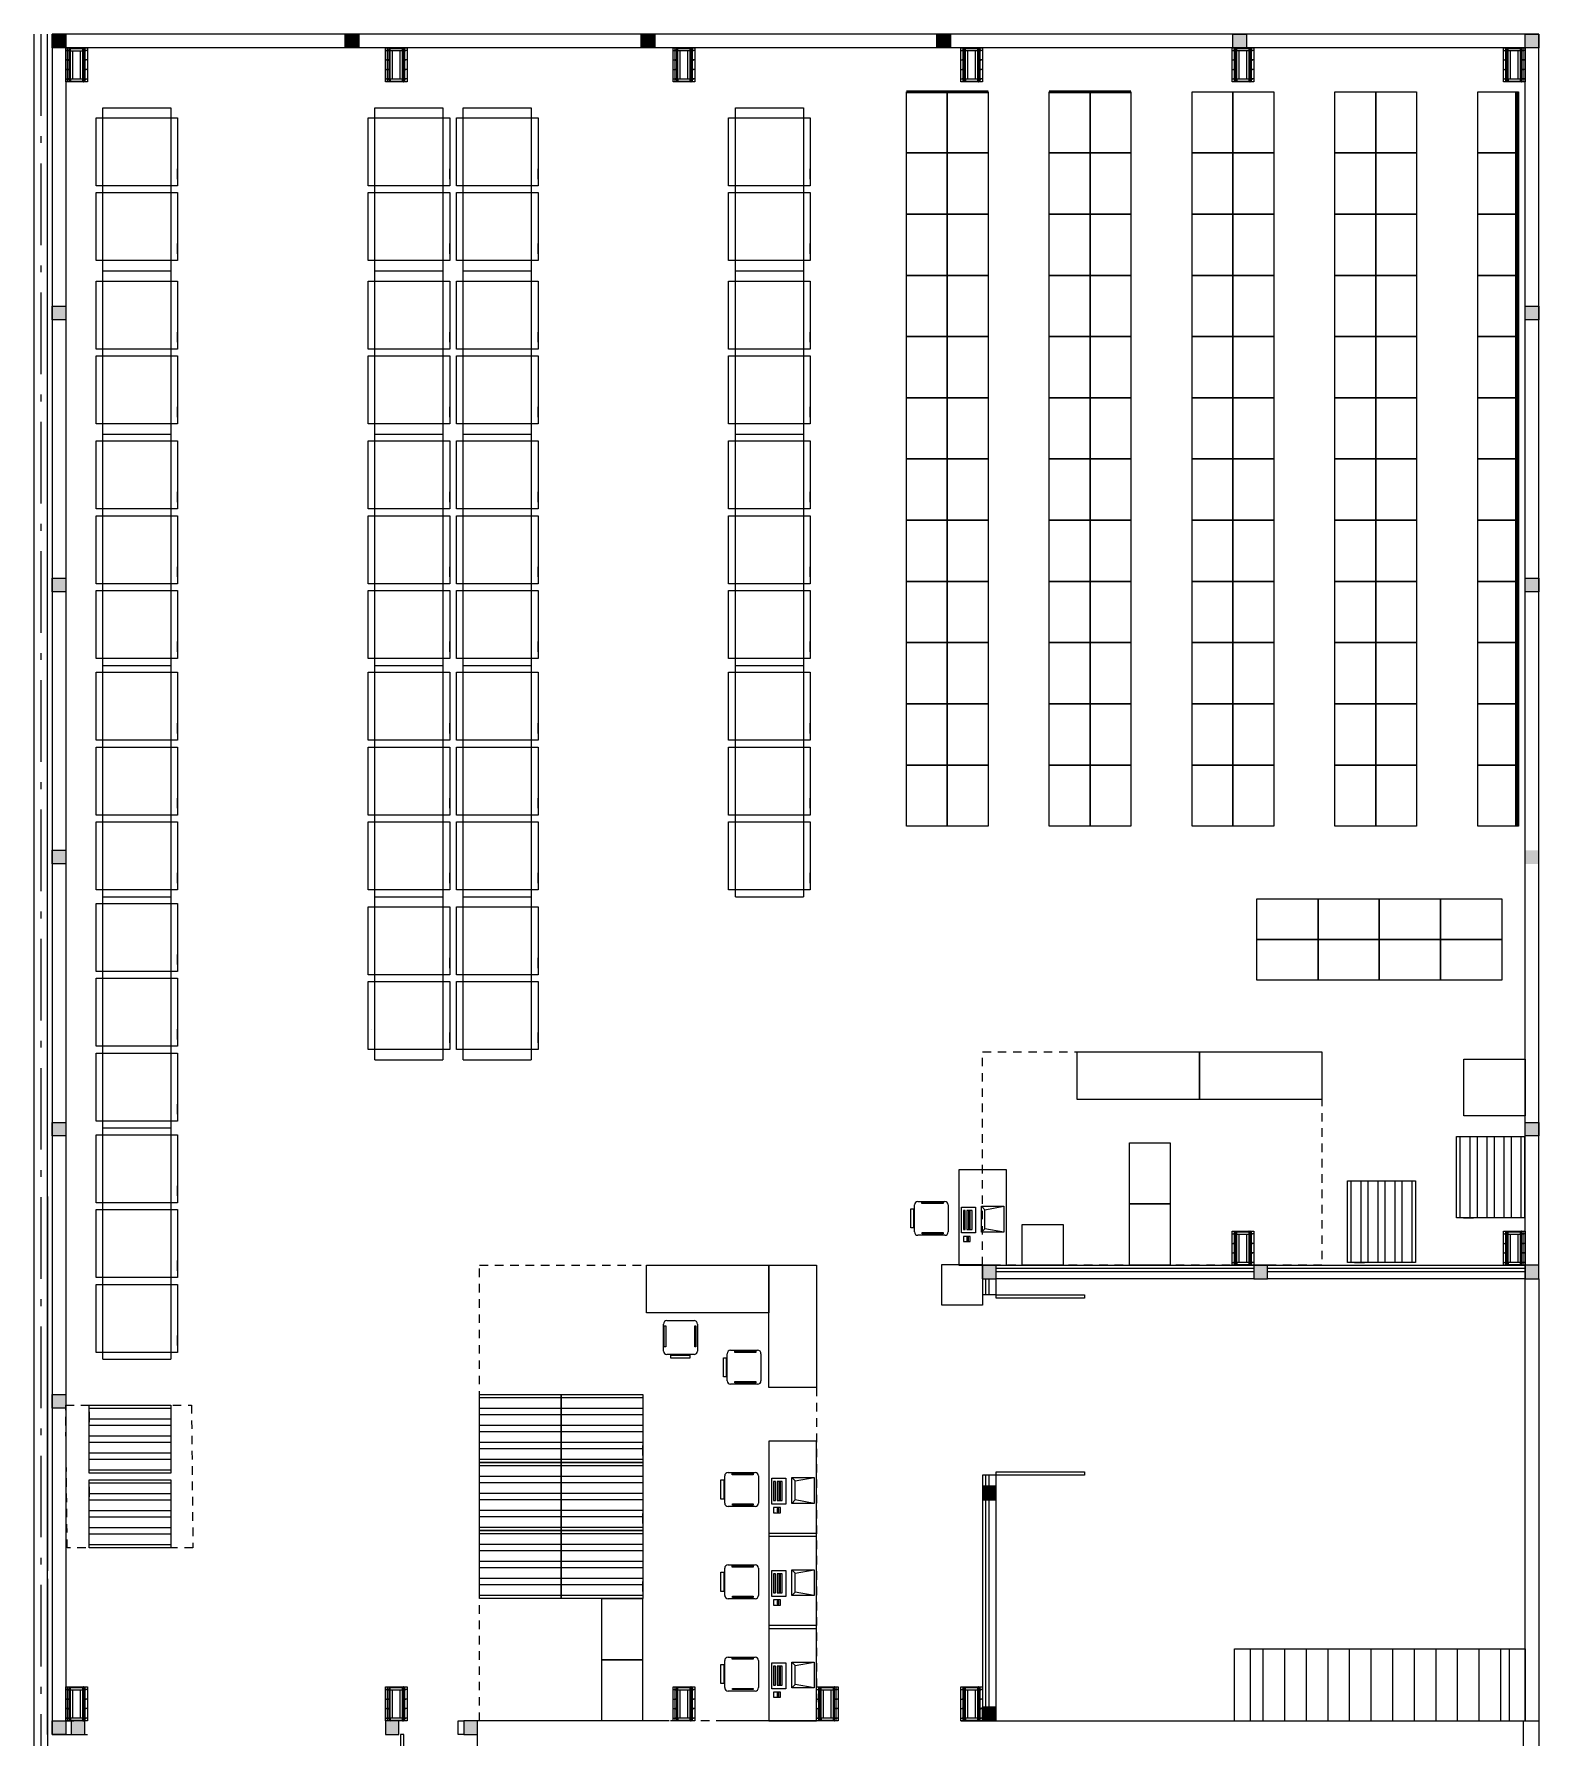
# Model space of a CAD drawing. Header units: millimetres. Extents: x 87.1 to 109.5, y 55.5 to 110.4.
# Drawn here: x 87.36 to 109.48, y 85.3 to 110.35 of the extents above; entities that cross this region are included whole.
import ezdxf

# ---------------------------------------------------------------- set-up
doc = ezdxf.new("R2010")
doc.units = ezdxf.units.MM
for name, pattern in [('ACAD_ISO10W100', [18, 12, -3, 0, -3]), ('CONTINUA', [0]), ('HIDDEN2', [0.1875, 0.125, -0.0625])]:
    doc.linetypes.add(name, pattern=pattern)
for name, color, linetype in [('Carpinteria', 1, 'Continuous'), ('EJE MEDIANEROS', 6, 'ACAD_ISO10W100'), ('Estanterias', 170, 'Continuous'), ('Hormigon', 94, 'Continuous'), ('MUEBLES', 252, 'CONTINUA'), ('PLANTA', 7, 'Continuous')]:
    doc.layers.add(name, color=color, linetype=linetype)

# ---------------------------------------------------------------- blocks, each defined once
blk = doc.blocks.new('VIGA')
at = {"lineweight": 5}
h = blk.add_hatch(dxfattribs=at)
h.set_pattern_fill('JIS_WOOD', color=8, scale=0.005, style=0)
h.paths.add_polyline_path([(152.083, 227.1, -0.414214), (152.078, 227.095), (152.078, 227.159), (152.141, 227.159, -0.414214), (152.136, 227.154), (152.088, 227.154, 0.414214), (152.083, 227.149)])
h = blk.add_hatch(dxfattribs=at)
h.set_pattern_fill('JIS_WOOD', color=8, scale=0.005, style=0)
h.set_pattern_definition([(135, (304.355656, 0), (0.002499999996, 0.002499999996), [])])
h.paths.add_polyline_path([(152.273, 227.1, 0.414214), (152.278, 227.095), (152.278, 227.159), (152.214, 227.159, 0.414214), (152.219, 227.154), (152.268, 227.154, -0.414214), (152.273, 227.149)])
h = blk.add_hatch(dxfattribs=at)
h.set_pattern_fill('JIS_WOOD', color=8, scale=0.005, style=0)
h.set_pattern_definition([(315, (0, 453.8170544), (-0.002499999996, -0.002499999996), [])])
h.paths.add_polyline_path([(152.083, 226.718, 0.414214), (152.078, 226.723), (152.078, 226.659), (152.141, 226.659, 0.414214), (152.136, 226.664), (152.088, 226.664, -0.414214), (152.083, 226.669)])
h = blk.add_hatch(dxfattribs=at)
h.set_pattern_fill('JIS_WOOD', color=8, scale=0.005, style=0)
h.set_pattern_definition([(225, (304.355656, 453.8170544), (0.002499999996, -0.002499999996), [])])
h.paths.add_polyline_path([(152.273, 226.718, -0.414214), (152.278, 226.723), (152.278, 226.659), (152.214, 226.659, -0.414214), (152.219, 226.664), (152.268, 226.664, 0.414214), (152.273, 226.669)])
blk = doc.blocks.new('A$C32ED78C8')
at = {"layer": 'PLANTA', "color": 7, "lineweight": 9}
for p, q in [((0.0105, 0.46), (0.0555, 0.46)), ((0.0105, 0.32), (0.0555, 0.32)), ((0.046879, 0.46), (0.019121, 0.46)), ((0.046879, 0.32), (0.019121, 0.32)), ((0.033, 0), (0.033, 0.5)), ((0.033, 0.4375), (0.033, 0.4825)), ((0.033, 0.2975), (0.033, 0.3425)), ((0.054, 0.5), (0.06, 0.5)), ((0.054, 0), (0.054, 0.5)), ((0.06, 0.5), (0.26, 0.5)), ((0.06, 0), (0.06, 0.5)), ((0.06, 0.5), (0.06, 0)), ((0.065, 0.01), (0.065, 0.49)), ((0.07, 0.49), (0.065, 0.49)), ((0.07, 0.495), (0.25, 0.495)), ((0.07, 0.47), (0.07, 0.495)), ((0.07, 0.495), (0.25, 0.495)), ((0.07, 0.01), (0.07, 0.49)), ((0.07, 0.49), (0.25, 0.49)), ((0.07, 0.457), (0.25, 0.457)), ((0.103, 0.043), (0.103, 0.457)), ((0.217, 0.043), (0.217, 0.457)), ((0.25, 0.47), (0.25, 0.495)), ((0.25, 0.49), (0.255, 0.49)), ((0.25, 0.01), (0.25, 0.49)), ((0.255, 0.01), (0.255, 0.49)), ((0.26, 0.5), (0.26, 0)), ((0.266, 0.5), (0.26, 0.5)), ((0.26, 0.5), (0.26, 0)), ((0.266, 0.5), (0.26, 0.5)), ((0.26, 0.5), (0.26, 0)), ((0.3095, 0.46), (0.2645, 0.46)), ((0.3095, 0.32), (0.2645, 0.32)), ((0.266, 0), (0.266, 0.5)), ((0.266, 0), (0.266, 0.5)), ((0.273121, 0.46), (0.300879, 0.46)), ((0.273121, 0.32), (0.300879, 0.32)), ((0.287, 0), (0.287, 0.5)), ((0.287, 0.4375), (0.287, 0.4825)), ((0.287, 0.2975), (0.287, 0.3425)), ((0.0105, 0.18), (0.0555, 0.18)), ((0.0105, 0.04), (0.0555, 0.04)), ((0.046879, 0.18), (0.019121, 0.18)), ((0.046879, 0.04), (0.019121, 0.04)), ((0.033, 0.1575), (0.033, 0.2025)), ((0.033, 0.0175), (0.033, 0.0625)), ((0.06, 0), (0.054, 0)), ((0.26, 0), (0.06, 0)), ((0.065, 0.01), (0.07, 0.01)), ((0.07, 0.043), (0.25, 0.043)), ((0.07, 0.043), (0.07, 0.005)), ((0.07, 0.01), (0.25, 0.01)), ((0.07, 0.005), (0.25, 0.005)), ((0.25, 0.043), (0.25, 0.005)), ((0.255, 0.01), (0.25, 0.01)), ((0.26, 0), (0.266, 0)), ((0.26, 0), (0.266, 0)), ((0.3095, 0.18), (0.2645, 0.18)), ((0.3095, 0.04), (0.2645, 0.04)), ((0.273121, 0.18), (0.300879, 0.18)), ((0.273121, 0.04), (0.300879, 0.04)), ((0.287, 0.1575), (0.287, 0.2025)), ((0.287, 0.0175), (0.287, 0.0625))]:
    blk.add_line(p, q, dxfattribs=at)
blk.add_lwpolyline([(0, 0.5), (0.32, 0.5), (0.32, 0), (0, 0)], close=True, dxfattribs=at)
for centre in [(0.033, 0.46), (0.033, 0.32), (0.287, 0.46), (0.287, 0.32), (0.033, 0.18), (0.033, 0.04), (0.287, 0.18), (0.287, 0.04)]:
    blk.add_circle(centre, 0.009, dxfattribs=at)
blk.add_blockref('VIGA', (-152.017828, -226.658527), dxfattribs=at)
blk = doc.blocks.new('A$C0B4364DB')
at = {"layer": 'PLANTA', "color": 7, "lineweight": 9}
for p, q in [((0.0105, 0.46), (0.0555, 0.46)), ((0.0105, 0.32), (0.0555, 0.32)), ((0.046879, 0.46), (0.019121, 0.46)), ((0.046879, 0.32), (0.019121, 0.32)), ((0.033, 0), (0.033, 0.5)), ((0.033, 0.4375), (0.033, 0.4825)), ((0.033, 0.2975), (0.033, 0.3425)), ((0.054, 0.5), (0.06, 0.5)), ((0.054, 0), (0.054, 0.5)), ((0.06, 0.5), (0.26, 0.5)), ((0.06, 0), (0.06, 0.5)), ((0.06, 0.5), (0.06, 0)), ((0.065, 0.01), (0.065, 0.49)), ((0.07, 0.49), (0.065, 0.49)), ((0.07, 0.495), (0.25, 0.495)), ((0.07, 0.47), (0.07, 0.495)), ((0.07, 0.495), (0.25, 0.495)), ((0.07, 0.01), (0.07, 0.49)), ((0.07, 0.49), (0.25, 0.49)), ((0.07, 0.457), (0.25, 0.457)), ((0.103, 0.043), (0.103, 0.457)), ((0.217, 0.043), (0.217, 0.457)), ((0.25, 0.47), (0.25, 0.495)), ((0.25, 0.49), (0.255, 0.49)), ((0.25, 0.01), (0.25, 0.49)), ((0.255, 0.01), (0.255, 0.49)), ((0.26, 0.5), (0.26, 0)), ((0.266, 0.5), (0.26, 0.5)), ((0.26, 0.5), (0.26, 0)), ((0.266, 0.5), (0.26, 0.5)), ((0.26, 0.5), (0.26, 0)), ((0.3095, 0.46), (0.2645, 0.46)), ((0.3095, 0.32), (0.2645, 0.32)), ((0.266, 0), (0.266, 0.5)), ((0.266, 0), (0.266, 0.5)), ((0.273121, 0.46), (0.300879, 0.46)), ((0.273121, 0.32), (0.300879, 0.32)), ((0.287, 0), (0.287, 0.5)), ((0.287, 0.4375), (0.287, 0.4825)), ((0.287, 0.2975), (0.287, 0.3425)), ((0.0105, 0.18), (0.0555, 0.18)), ((0.0105, 0.04), (0.0555, 0.04)), ((0.046879, 0.18), (0.019121, 0.18)), ((0.046879, 0.04), (0.019121, 0.04)), ((0.033, 0.1575), (0.033, 0.2025)), ((0.033, 0.0175), (0.033, 0.0625)), ((0.06, 0), (0.054, 0)), ((0.26, 0), (0.06, 0)), ((0.065, 0.01), (0.07, 0.01)), ((0.07, 0.043), (0.25, 0.043)), ((0.07, 0.043), (0.07, 0.005)), ((0.07, 0.01), (0.25, 0.01)), ((0.07, 0.005), (0.25, 0.005)), ((0.25, 0.043), (0.25, 0.005)), ((0.255, 0.01), (0.25, 0.01)), ((0.26, 0), (0.266, 0)), ((0.26, 0), (0.266, 0)), ((0.3095, 0.18), (0.2645, 0.18)), ((0.3095, 0.04), (0.2645, 0.04)), ((0.273121, 0.18), (0.300879, 0.18)), ((0.273121, 0.04), (0.300879, 0.04)), ((0.287, 0.1575), (0.287, 0.2025)), ((0.287, 0.0175), (0.287, 0.0625))]:
    blk.add_line(p, q, dxfattribs=at)
blk.add_lwpolyline([(0, 0.5), (0.32, 0.5), (0.32, 0), (0, 0)], close=True, dxfattribs=at)
for centre in [(0.033, 0.46), (0.033, 0.32), (0.287, 0.46), (0.287, 0.32), (0.033, 0.18), (0.033, 0.04), (0.287, 0.18), (0.287, 0.04)]:
    blk.add_circle(centre, 0.009, dxfattribs=at)
blk.add_blockref('VIGA', (-152.017828, -226.658527), dxfattribs=at)
blk = doc.blocks.new('A$C6BA06BDB')
at = {"layer": 'PLANTA', "color": 7, "lineweight": 9}
for p, q in [((0.0105, 0.46), (0.0555, 0.46)), ((0.0105, 0.32), (0.0555, 0.32)), ((0.046879, 0.46), (0.019121, 0.46)), ((0.046879, 0.32), (0.019121, 0.32)), ((0.033, 0), (0.033, 0.5)), ((0.033, 0.4375), (0.033, 0.4825)), ((0.033, 0.2975), (0.033, 0.3425)), ((0.054, 0.5), (0.06, 0.5)), ((0.054, 0), (0.054, 0.5)), ((0.06, 0.5), (0.26, 0.5)), ((0.06, 0), (0.06, 0.5)), ((0.06, 0.5), (0.06, 0)), ((0.065, 0.01), (0.065, 0.49)), ((0.07, 0.49), (0.065, 0.49)), ((0.07, 0.495), (0.25, 0.495)), ((0.07, 0.47), (0.07, 0.495)), ((0.07, 0.495), (0.25, 0.495)), ((0.07, 0.01), (0.07, 0.49)), ((0.07, 0.49), (0.25, 0.49)), ((0.07, 0.457), (0.25, 0.457)), ((0.103, 0.043), (0.103, 0.457)), ((0.217, 0.043), (0.217, 0.457)), ((0.25, 0.47), (0.25, 0.495)), ((0.25, 0.49), (0.255, 0.49)), ((0.25, 0.01), (0.25, 0.49)), ((0.255, 0.01), (0.255, 0.49)), ((0.26, 0.5), (0.26, 0)), ((0.266, 0.5), (0.26, 0.5)), ((0.26, 0.5), (0.26, 0)), ((0.266, 0.5), (0.26, 0.5)), ((0.26, 0.5), (0.26, 0)), ((0.3095, 0.46), (0.2645, 0.46)), ((0.3095, 0.32), (0.2645, 0.32)), ((0.266, 0), (0.266, 0.5)), ((0.266, 0), (0.266, 0.5)), ((0.273121, 0.46), (0.300879, 0.46)), ((0.273121, 0.32), (0.300879, 0.32)), ((0.287, 0), (0.287, 0.5)), ((0.287, 0.4375), (0.287, 0.4825)), ((0.287, 0.2975), (0.287, 0.3425)), ((0.0105, 0.18), (0.0555, 0.18)), ((0.0105, 0.04), (0.0555, 0.04)), ((0.046879, 0.18), (0.019121, 0.18)), ((0.046879, 0.04), (0.019121, 0.04)), ((0.033, 0.1575), (0.033, 0.2025)), ((0.033, 0.0175), (0.033, 0.0625)), ((0.065, 0.01), (0.07, 0.01)), ((0.07, 0.043), (0.25, 0.043)), ((0.07, 0.043), (0.07, 0.005)), ((0.07, 0.01), (0.25, 0.01)), ((0.07, 0.005), (0.25, 0.005)), ((0.25, 0.043), (0.25, 0.005)), ((0.255, 0.01), (0.25, 0.01)), ((0.3095, 0.18), (0.2645, 0.18)), ((0.3095, 0.04), (0.2645, 0.04)), ((0.273121, 0.18), (0.300879, 0.18)), ((0.273121, 0.04), (0.300879, 0.04)), ((0.287, 0.1575), (0.287, 0.2025)), ((0.287, 0.0175), (0.287, 0.0625))]:
    blk.add_line(p, q, dxfattribs=at)
at = {"layer": 'PLANTA', "color": 7}
for p, q in [((0.06, 0), (0.054, 0)), ((0.26, 0), (0.06, 0)), ((0.26, 0), (0.266, 0)), ((0.26, 0), (0.266, 0))]:
    blk.add_line(p, q, dxfattribs=at)
at = {"layer": 'PLANTA', "color": 7, "lineweight": 9}
blk.add_lwpolyline([(0, 0.5), (0.32, 0.5), (0.32, 0), (0, 0)], close=True, dxfattribs=at)
for centre in [(0.033, 0.46), (0.033, 0.32), (0.287, 0.46), (0.287, 0.32), (0.033, 0.18), (0.033, 0.04), (0.287, 0.18), (0.287, 0.04)]:
    blk.add_circle(centre, 0.009, dxfattribs=at)
blk.add_blockref('VIGA', (-152.017828, -226.658527), dxfattribs=at)
blk = doc.blocks.new('A$C1A5E3EEB')
at = {"layer": 'PLANTA', "color": 7, "lineweight": 9}
for p, q in [((0.0105, 0.46), (0.0555, 0.46)), ((0.0105, 0.32), (0.0555, 0.32)), ((0.046879, 0.46), (0.019121, 0.46)), ((0.046879, 0.32), (0.019121, 0.32)), ((0.033, 0), (0.033, 0.5)), ((0.033, 0.4375), (0.033, 0.4825)), ((0.033, 0.2975), (0.033, 0.3425)), ((0.054, 0.5), (0.06, 0.5)), ((0.054, 0), (0.054, 0.5)), ((0.06, 0.5), (0.26, 0.5)), ((0.06, 0), (0.06, 0.5)), ((0.06, 0.5), (0.06, 0)), ((0.065, 0.01), (0.065, 0.49)), ((0.07, 0.49), (0.065, 0.49)), ((0.07, 0.495), (0.25, 0.495)), ((0.07, 0.47), (0.07, 0.495)), ((0.07, 0.495), (0.25, 0.495)), ((0.07, 0.01), (0.07, 0.49)), ((0.07, 0.49), (0.25, 0.49)), ((0.07, 0.457), (0.25, 0.457)), ((0.103, 0.043), (0.103, 0.457)), ((0.217, 0.043), (0.217, 0.457)), ((0.25, 0.47), (0.25, 0.495)), ((0.25, 0.49), (0.255, 0.49)), ((0.25, 0.01), (0.25, 0.49)), ((0.255, 0.01), (0.255, 0.49)), ((0.26, 0.5), (0.26, 0)), ((0.266, 0.5), (0.26, 0.5)), ((0.26, 0.5), (0.26, 0)), ((0.266, 0.5), (0.26, 0.5)), ((0.26, 0.5), (0.26, 0)), ((0.3095, 0.46), (0.2645, 0.46)), ((0.3095, 0.32), (0.2645, 0.32)), ((0.266, 0), (0.266, 0.5)), ((0.266, 0), (0.266, 0.5)), ((0.273121, 0.46), (0.300879, 0.46)), ((0.273121, 0.32), (0.300879, 0.32)), ((0.287, 0), (0.287, 0.5)), ((0.287, 0.4375), (0.287, 0.4825)), ((0.287, 0.2975), (0.287, 0.3425)), ((0.0105, 0.18), (0.0555, 0.18)), ((0.0105, 0.04), (0.0555, 0.04)), ((0.046879, 0.18), (0.019121, 0.18)), ((0.046879, 0.04), (0.019121, 0.04)), ((0.033, 0.1575), (0.033, 0.2025)), ((0.033, 0.0175), (0.033, 0.0625)), ((0.06, 0), (0.054, 0)), ((0.26, 0), (0.06, 0)), ((0.065, 0.01), (0.07, 0.01)), ((0.07, 0.043), (0.25, 0.043)), ((0.07, 0.043), (0.07, 0.005)), ((0.07, 0.01), (0.25, 0.01)), ((0.07, 0.005), (0.25, 0.005)), ((0.25, 0.043), (0.25, 0.005)), ((0.255, 0.01), (0.25, 0.01)), ((0.26, 0), (0.266, 0)), ((0.26, 0), (0.266, 0)), ((0.3095, 0.18), (0.2645, 0.18)), ((0.3095, 0.04), (0.2645, 0.04)), ((0.273121, 0.18), (0.300879, 0.18)), ((0.273121, 0.04), (0.300879, 0.04)), ((0.287, 0.1575), (0.287, 0.2025)), ((0.287, 0.0175), (0.287, 0.0625))]:
    blk.add_line(p, q, dxfattribs=at)
blk.add_lwpolyline([(0, 0.5), (0.32, 0.5), (0.32, 0), (0, 0)], close=True, dxfattribs=at)
for centre in [(0.033, 0.46), (0.033, 0.32), (0.287, 0.46), (0.287, 0.32), (0.033, 0.18), (0.033, 0.04), (0.287, 0.18), (0.287, 0.04)]:
    blk.add_circle(centre, 0.009, dxfattribs=at)
blk.add_blockref('VIGA', (-152.017828, -226.658527), dxfattribs=at)
blk = doc.blocks.new('*U24')
at = {"layer": 'PLANTA', "color": 7}
for p, q in [((0.0105, 0.46), (0.0555, 0.46)), ((0.0105, 0.32), (0.0555, 0.32)), ((0.046879, 0.46), (0.019121, 0.46)), ((0.046879, 0.32), (0.019121, 0.32)), ((0.033, 0), (0.033, 0.5)), ((0.033, 0.4375), (0.033, 0.4825)), ((0.033, 0.2975), (0.033, 0.3425)), ((0.054, 0.5), (0.06, 0.5)), ((0.054, 0), (0.054, 0.5)), ((0.06, 0.5), (0.26, 0.5)), ((0.06, 0), (0.06, 0.5)), ((0.06, 0.5), (0.06, 0)), ((0.26, 0.5), (0.26, 0)), ((0.266, 0.5), (0.26, 0.5)), ((0.26, 0.5), (0.26, 0)), ((0.266, 0.5), (0.26, 0.5)), ((0.26, 0.5), (0.26, 0)), ((0.3095, 0.46), (0.2645, 0.46)), ((0.3095, 0.32), (0.2645, 0.32)), ((0.266, 0), (0.266, 0.5)), ((0.266, 0), (0.266, 0.5)), ((0.273121, 0.46), (0.300879, 0.46)), ((0.273121, 0.32), (0.300879, 0.32)), ((0.287, 0), (0.287, 0.5)), ((0.287, 0.4375), (0.287, 0.4825)), ((0.287, 0.2975), (0.287, 0.3425)), ((0.0105, 0.18), (0.0555, 0.18)), ((0.0105, 0.04), (0.0555, 0.04)), ((0.046879, 0.18), (0.019121, 0.18)), ((0.046879, 0.04), (0.019121, 0.04)), ((0.033, 0.1575), (0.033, 0.2025)), ((0.033, 0.0175), (0.033, 0.0625)), ((0.06, 0), (0.054, 0)), ((0.26, 0), (0.06, 0)), ((0.26, 0), (0.266, 0)), ((0.26, 0), (0.266, 0)), ((0.3095, 0.18), (0.2645, 0.18)), ((0.3095, 0.04), (0.2645, 0.04)), ((0.273121, 0.18), (0.300879, 0.18)), ((0.273121, 0.04), (0.300879, 0.04)), ((0.287, 0.1575), (0.287, 0.2025)), ((0.287, 0.0175), (0.287, 0.0625))]:
    blk.add_line(p, q, dxfattribs=at)
at = {"layer": 'PLANTA', "color": 7, "lineweight": 15}
for p, q in [((0.065, 0.01), (0.065, 0.49)), ((0.07, 0.49), (0.065, 0.49)), ((0.07, 0.495), (0.25, 0.495)), ((0.07, 0.47), (0.07, 0.495)), ((0.07, 0.495), (0.25, 0.495)), ((0.07, 0.01), (0.07, 0.49)), ((0.07, 0.49), (0.25, 0.49)), ((0.07, 0.457), (0.25, 0.457)), ((0.103, 0.043), (0.103, 0.457)), ((0.217, 0.043), (0.217, 0.457)), ((0.25, 0.47), (0.25, 0.495)), ((0.25, 0.49), (0.255, 0.49)), ((0.25, 0.01), (0.25, 0.49)), ((0.255, 0.01), (0.255, 0.49)), ((0.065, 0.01), (0.07, 0.01)), ((0.07, 0.043), (0.25, 0.043)), ((0.07, 0.043), (0.07, 0.005)), ((0.07, 0.01), (0.25, 0.01)), ((0.07, 0.005), (0.25, 0.005)), ((0.25, 0.043), (0.25, 0.005)), ((0.255, 0.01), (0.25, 0.01))]:
    blk.add_line(p, q, dxfattribs=at)
at = {"layer": 'PLANTA', "color": 7}
blk.add_lwpolyline([(0, 0.5), (0.32, 0.5), (0.32, 0), (0, 0)], close=True, dxfattribs=at)
for centre in [(0.033, 0.46), (0.033, 0.32), (0.287, 0.46), (0.287, 0.32), (0.033, 0.18), (0.033, 0.04), (0.287, 0.18), (0.287, 0.04)]:
    blk.add_circle(centre, 0.009, dxfattribs=at)
blk.add_blockref('VIGA', (-152.017828, -226.658527), dxfattribs=at)
blk = doc.blocks.new('A$C5AA56A8C')
for p, q in [((0, 1.2), (1, 1.2)), ((0, 0), (0, 1.2)), ((0.05, 1.2), (0.05, 0)), ((0.2, 0), (0.2, 1.2)), ((0.3, 1.2), (0.3, 0)), ((0.45, 0), (0.45, 1.2)), ((0.55, 1.2), (0.55, 0)), ((0.7, 0), (0.7, 1.2)), ((0.8, 1.2), (0.8, 0)), ((0.95, 0), (0.95, 1.2)), ((1, 1.2), (1, 0)), ((1, 0), (0, 0)), ((0.1, 0), (0.25, 0))]:
    blk.add_line(p, q)
blk = doc.blocks.new('A$C72337FE4')
for p, q in [((0.53477, 1.370186), (0.91577, 1.370186)), ((0.58557, 1.090785), (0.53477, 1.370186)), ((0.53477, 1.039985), (0.53477, 1.370186)), ((0.91577, 1.370186), (0.86497, 1.090785)), ((0.91577, 1.370186), (0.91577, 1.039985)), ((0.53477, 1.039985), (0.58557, 1.090785)), ((0.91577, 1.039985), (0.53477, 1.039985)), ((0.86497, 1.090785), (0.58557, 1.090785)), ((0.86497, 1.090785), (0.91577, 1.039985)), ((0.545277, 0.749245), (0.545277, 0.952445)), ((0.545277, 0.952445), (0.926277, 0.952445)), ((0.596077, 0.901645), (0.596077, 0.825445)), ((0.875477, 0.901645), (0.596077, 0.901645)), ((0.875477, 0.876245), (0.596077, 0.876245)), ((0.596077, 0.850845), (0.875477, 0.850845)), ((0.596077, 0.825445), (0.875477, 0.825445)), ((0.596077, 0.800045), (0.596077, 0.774645)), ((0.875477, 0.800045), (0.596077, 0.800045)), ((0.596077, 0.774645), (0.875477, 0.774645)), ((0.875477, 0.825445), (0.875477, 0.901645)), ((0.875477, 0.774645), (0.875477, 0.800045)), ((0.926277, 0.952445), (0.926277, 0.749245)), ((1.053277, 0.876245), (0.977077, 0.876245)), ((0.977077, 0.876245), (0.977077, 0.774645)), ((0.977077, 0.774645), (1.053277, 0.774645)), ((1.040577, 0.850845), (0.989777, 0.850845)), ((0.989777, 0.850845), (0.989777, 0.825445)), ((0.989777, 0.825445), (1.040577, 0.825445)), ((1.015177, 0.850845), (1.015177, 0.825445)), ((1.040577, 0.825445), (1.040577, 0.850845)), ((1.053277, 0.774645), (1.053277, 0.876245)), ((0.462863, 0.1049), (0.462863, 0.5023)), ((0.512863, 0.5523), (0.911163, 0.5523)), ((0.926277, 0.749245), (0.545277, 0.749245)), ((0.961163, 0.5023), (0.961163, 0.1049)), ((0.911163, 0.0549), (0.512863, 0.0549))]:
    blk.add_line(p, q)
for points in [[(0, 1.406141), (0, 0.706141), (1.4, 0.706141), (1.4, 1.406141)], [(0.494863, 0.1654), (0.473563, 0.1654), (0.473563, 0.4749), (0.494863, 0.4749)], [(0.940463, 0.1681), (0.921763, 0.1681), (0.921763, 0.4749), (0.940463, 0.4749)], [(0.852463, 0), (0.572263, 0), (0.572263, 0.0427), (0.852463, 0.0427)]]:
    blk.add_lwpolyline(points, close=True)
for centre, start, end in [((0.512863, 0.5023), 90, 180), ((0.911163, 0.5023), 0, 90), ((0.512863, 0.1049), 180, 270), ((0.911163, 0.1049), 270, 0)]:
    blk.add_arc(centre, 0.05, start, end)
blk = doc.blocks.new('A$C2D604A41')
at = {"color": 252}
for p, q in [((-1.1, 1.252068), (-1.1, 2.252068)), ((-1.1, 2.252068), (0.1, 2.252068)), ((0.1, 2.252068), (0.1, 1.252068)), ((0.1, 1.352068), (0.1, 1.502068)), ((0.1, 1.252068), (-1.1, 1.252068)), ((-1.1, 0.152068), (-1.1, 1.152068)), ((-1.1, 1.152068), (0.1, 1.152068)), ((0.1, 1.152068), (0.1, 0.152068)), ((0.1, 0.252068), (0.1, 0.402068)), ((0.1, 0.152068), (-1.1, 0.152068))]:
    blk.add_line(p, q, dxfattribs=at)
at = {"layer": 'Estanterias'}
for p, q in [((-1, 0), (-1, 2.4)), ((-1, 2.4), (0, 2.4)), ((0, 2.4), (0, 0)), ((-1, 0), (0, 0))]:
    blk.add_line(p, q, dxfattribs=at)
blk = doc.blocks.new('A$C06FD0996')
at = {"color": 252}
for p, q in [((0, 2.301259), (0, 3.301259)), ((0, 3.301259), (1.2, 3.301259)), ((1.2, 3.301259), (1.2, 2.301259)), ((1.2, 2.401259), (1.2, 2.551259)), ((1.2, 2.301259), (0, 2.301259)), ((0, 1.201259), (0, 2.201259)), ((0, 2.201259), (1.2, 2.201259)), ((1.2, 2.201259), (1.2, 1.201259)), ((1.2, 1.301259), (1.2, 1.451259)), ((1.2, 1.201259), (0, 1.201259)), ((0, 0.101259), (0, 1.101259)), ((0, 1.101259), (1.2, 1.101259)), ((1.2, 1.101259), (1.2, 0.101259)), ((1.2, 0.201259), (1.2, 0.351259)), ((1.2, 0.101259), (0, 0.101259))]:
    blk.add_line(p, q, dxfattribs=at)
at = {"layer": 'Estanterias'}
for p, q in [((0.1, 0), (0.1, 3.4)), ((0.1, 3.4), (1.1, 3.4)), ((1.1, 3.4), (1.1, 0)), ((0.1, 0), (1.1, 0))]:
    blk.add_line(p, q, dxfattribs=at)

msp = doc.modelspace()

# ---------------------------------------------------------------- hatches: boundary and pattern name
at = {"layer": 'Hormigon'}
h = msp.add_hatch(color=256, dxfattribs=at)
h.dxf.hatch_style = 1
h.paths.add_polyline_path([(87.624, 110.353), (87.824, 110.353), (87.824, 110.153), (87.624, 110.153)])
h = msp.add_hatch(color=256, dxfattribs=at)
h.dxf.hatch_style = 1
h.paths.add_polyline_path([(91.934, 110.353), (92.134, 110.353), (92.134, 110.153), (91.934, 110.153)])
h = msp.add_hatch(color=256, dxfattribs=at)
h.dxf.hatch_style = 1
h.paths.add_polyline_path([(96.284, 110.353), (96.484, 110.353), (96.484, 110.153), (96.284, 110.153)])
h = msp.add_hatch(color=256, dxfattribs=at)
h.dxf.hatch_style = 1
h.paths.add_polyline_path([(100.834, 110.354), (100.634, 110.354), (100.634, 110.154), (100.834, 110.154)])
h = msp.add_hatch(color=256, dxfattribs=at)
h.paths.add_polyline_path([(109.484, 106.354), (109.284, 106.354), (109.284, 106.154), (109.484, 106.154)])
h.paths.add_polyline_path([(109.484, 110.354), (109.284, 110.354), (109.284, 110.154), (109.484, 110.154)])
h.paths.add_polyline_path([(105.184, 110.354), (104.984, 110.354), (104.984, 110.154), (105.184, 110.154)])
h = msp.add_hatch(color=256, dxfattribs=at)
h.dxf.hatch_style = 1
h.paths.add_polyline_path([(87.824, 106.354), (87.624, 106.354), (87.624, 106.154), (87.824, 106.154)])
h.paths.add_polyline_path([(87.824, 102.354), (87.624, 102.354), (87.624, 102.154), (87.824, 102.154)])
h = msp.add_hatch(color=256, dxfattribs=at)
h.paths.add_polyline_path([(109.484, 94.354), (109.284, 94.354), (109.284, 94.154), (109.484, 94.154)])
h.paths.add_polyline_path([(109.484, 98.354), (109.284, 98.354), (109.284, 98.154), (109.484, 98.154)])
h.paths.add_polyline_path([(109.484, 102.354), (109.284, 102.354), (109.284, 102.154), (109.484, 102.154)])
h = msp.add_hatch(color=256, dxfattribs=at)
h.dxf.hatch_style = 1
h.paths.add_polyline_path([(87.824, 98.354), (87.624, 98.354), (87.624, 98.154), (87.824, 98.154)])
h.paths.add_polyline_path([(87.824, 94.354), (87.624, 94.354), (87.624, 94.154), (87.824, 94.154)])
h = msp.add_hatch(color=256, dxfattribs=at)
h.paths.add_polyline_path([(101.504, 92.254), (101.304, 92.254), (101.304, 92.054), (101.504, 92.054)])
h.paths.add_polyline_path([(105.494, 92.254), (105.294, 92.254), (105.294, 92.054), (105.494, 92.054)])
h.paths.add_polyline_path([(109.484, 92.254), (109.284, 92.254), (109.284, 92.054), (109.484, 92.054)])
h = msp.add_hatch(color=256, dxfattribs=at)
h.dxf.hatch_style = 1
h.paths.add_polyline_path([(88.104, 85.554), (87.944, 85.554), (87.944, 85.553), (87.904, 85.553), (87.904, 85.354), (88.104, 85.354)])
h.paths.add_polyline_path([(87.824, 85.553), (87.824, 85.553), (87.824, 85.554), (87.624, 85.554), (87.624, 85.386), (87.637, 85.354), (87.824, 85.354)])
h.paths.add_polyline_path([(87.824, 90.354), (87.624, 90.354), (87.624, 90.154), (87.824, 90.154)])
for points in [[(101.504, 89.004), (101.304, 89.004), (101.304, 88.804), (101.504, 88.804)], [(101.504, 85.754), (101.304, 85.754), (101.304, 85.554), (101.504, 85.554)]]:
    msp.add_hatch(color=256, dxfattribs=at).paths.add_polyline_path(points)
h = msp.add_hatch(color=256, dxfattribs=at)
h.dxf.hatch_style = 1
h.paths.add_polyline_path([(93.879, 85.554), (93.679, 85.554), (93.679, 85.354), (93.879, 85.354)])
h.paths.add_polyline_path([(92.724, 85.554), (92.524, 85.554), (92.524, 85.354), (92.724, 85.354)])
at = {"layer": 'MUEBLES'}
h = msp.add_hatch(dxfattribs=at)
h.set_pattern_fill('ANSI31', color=256, scale=0.1, angle=45, style=0)
h.set_pattern_definition([(90, (-488.92838, -157.2463), (-0.3175, 1e-16), [])])
h.paths.add_polyline_path([(105.239, 86.614), (109.054, 86.614), (109.054, 85.554), (105.239, 85.554)])

# ---------------------------------------------------------------- linework, layer by layer
at = {"color": 252, "lineweight": 50}
for p, q in [((100.186, 109.507), (101.386, 109.507)), ((102.286, 109.507), (103.486, 109.507)), ((109.156, 98.707), (109.156, 109.507))]:
    msp.add_line(p, q, dxfattribs=at)
for p, q in [((87.359, 87.728), (87.359, 93.265)), ((87.56, 87.761), (87.56, 93.265)), ((109.484, 92.054), (109.484, 60.474)), ((101.504, 91.818), (101.304, 91.818)), ((87.359, 60.474), (87.359, 87.61)), ((87.56, 60.674), (87.56, 87.643)), ((93.597, 85.354), (93.597, 85.554)), ((93.597, 85.554), (93.679, 85.554)), ((96.699, 85.554), (93.879, 85.554)), ((93.879, 82.164), (93.879, 85.554)), ((99.184, 85.554), (97.499, 85.554)), ((109.259, 78.074), (109.259, 85.554)), ((93.679, 85.354), (93.597, 85.354))]:
    msp.add_line(p, q)
at = {"color": 2, "linetype": 'HIDDEN2'}
for points in [[(106.295, 92.254), (101.304, 92.254), (101.304, 95.391), (106.295, 95.391)], [(98.864, 85.554), (93.91, 85.554), (93.91, 92.254), (98.864, 92.254)], [(87.824, 90.197), (89.673, 90.197), (89.695, 88.097), (87.846, 88.097)]]:
    msp.add_lwpolyline(points, close=True, dxfattribs=at)
for points in [[(101.504, 92.254), (105.294, 92.254)], [(101.304, 92.054), (101.304, 91.818)], [(101.354, 91.818), (101.354, 92.054)], [(101.404, 91.818), (101.404, 92.054)], [(101.504, 91.818), (101.504, 92.054)]]:
    msp.add_lwpolyline(points)
at = {"layer": 'Carpinteria', "color": 252}
msp.add_line((101.504, 89.168), (101.304, 89.168), dxfattribs=at)
for points in [[(105.294, 92.204), (101.504, 92.204)], [(105.494, 92.254), (109.284, 92.254)], [(109.284, 92.204), (105.494, 92.204)], [(105.294, 92.154), (101.504, 92.154)], [(105.294, 92.054), (101.504, 92.054)], [(109.284, 92.154), (105.494, 92.154)], [(109.284, 92.054), (105.494, 92.054)], [(101.304, 89.168), (101.304, 89.004)], [(101.354, 89.004), (101.354, 89.168)], [(101.404, 89.004), (101.404, 89.168)], [(101.504, 89.004), (101.504, 89.168)], [(101.304, 88.804), (101.304, 85.754)], [(101.354, 85.754), (101.354, 88.804)], [(101.404, 85.754), (101.404, 88.804)], [(101.504, 85.754), (101.504, 88.804)]]:
    msp.add_lwpolyline(points, dxfattribs=at)
at = {"layer": 'Carpinteria'}
for points in [[(101.504, 91.818), (102.804, 91.818), (102.804, 91.768), (101.504, 91.768)], [(101.504, 89.218), (102.804, 89.218), (102.804, 89.168), (101.504, 89.168)], [(92.747, 85.354), (92.747, 84.504), (92.797, 84.504), (92.797, 85.354)]]:
    msp.add_lwpolyline(points, close=True, dxfattribs=at)
at = {"layer": 'EJE MEDIANEROS', "ltscale": 0.1}
msp.add_line((87.459, 110.353), (87.459, 60.474), dxfattribs=at)
at = {"layer": 'Estanterias'}
msp.add_line((92.324, 95.722), (92.324, 95.722), dxfattribs=at)
for points in [[(100.786, 108.607), (100.186, 108.607), (100.186, 109.507), (100.786, 109.507)], [(101.386, 108.607), (100.786, 108.607), (100.786, 109.507), (101.386, 109.507)], [(102.886, 108.607), (102.286, 108.607), (102.286, 109.507), (102.886, 109.507)], [(103.486, 108.607), (102.886, 108.607), (102.886, 109.507), (103.486, 109.507)], [(104.986, 108.607), (104.386, 108.607), (104.386, 109.507), (104.986, 109.507)], [(105.586, 108.607), (104.986, 108.607), (104.986, 109.507), (105.586, 109.507)], [(107.086, 108.607), (106.486, 108.607), (106.486, 109.507), (107.086, 109.507)], [(107.686, 108.607), (107.086, 108.607), (107.086, 109.507), (107.686, 109.507)], [(109.186, 108.607), (108.586, 108.607), (108.586, 109.507), (109.186, 109.507)], [(100.786, 107.707), (100.186, 107.707), (100.186, 108.607), (100.786, 108.607)], [(101.386, 107.707), (100.786, 107.707), (100.786, 108.607), (101.386, 108.607)], [(102.886, 107.707), (102.286, 107.707), (102.286, 108.607), (102.886, 108.607)], [(103.486, 107.707), (102.886, 107.707), (102.886, 108.607), (103.486, 108.607)], [(104.986, 107.707), (104.386, 107.707), (104.386, 108.607), (104.986, 108.607)], [(105.586, 107.707), (104.986, 107.707), (104.986, 108.607), (105.586, 108.607)], [(107.086, 107.707), (106.486, 107.707), (106.486, 108.607), (107.086, 108.607)], [(107.686, 107.707), (107.086, 107.707), (107.086, 108.607), (107.686, 108.607)], [(109.186, 107.707), (108.586, 107.707), (108.586, 108.607), (109.186, 108.607)], [(100.786, 106.807), (100.186, 106.807), (100.186, 107.707), (100.786, 107.707)], [(101.386, 106.807), (100.786, 106.807), (100.786, 107.707), (101.386, 107.707)], [(102.886, 106.807), (102.286, 106.807), (102.286, 107.707), (102.886, 107.707)], [(103.486, 106.807), (102.886, 106.807), (102.886, 107.707), (103.486, 107.707)], [(104.986, 106.807), (104.386, 106.807), (104.386, 107.707), (104.986, 107.707)], [(105.586, 106.807), (104.986, 106.807), (104.986, 107.707), (105.586, 107.707)], [(107.086, 106.807), (106.486, 106.807), (106.486, 107.707), (107.086, 107.707)], [(107.686, 106.807), (107.086, 106.807), (107.086, 107.707), (107.686, 107.707)], [(109.186, 106.807), (108.586, 106.807), (108.586, 107.707), (109.186, 107.707)], [(100.786, 105.907), (100.186, 105.907), (100.186, 106.807), (100.786, 106.807)], [(101.386, 105.907), (100.786, 105.907), (100.786, 106.807), (101.386, 106.807)], [(102.886, 105.907), (102.286, 105.907), (102.286, 106.807), (102.886, 106.807)], [(103.486, 105.907), (102.886, 105.907), (102.886, 106.807), (103.486, 106.807)], [(104.986, 105.907), (104.386, 105.907), (104.386, 106.807), (104.986, 106.807)], [(105.586, 105.907), (104.986, 105.907), (104.986, 106.807), (105.586, 106.807)], [(107.086, 105.907), (106.486, 105.907), (106.486, 106.807), (107.086, 106.807)], [(107.686, 105.907), (107.086, 105.907), (107.086, 106.807), (107.686, 106.807)], [(109.186, 105.907), (108.586, 105.907), (108.586, 106.807), (109.186, 106.807)], [(100.786, 105.007), (100.186, 105.007), (100.186, 105.907), (100.786, 105.907)], [(101.386, 105.007), (100.786, 105.007), (100.786, 105.907), (101.386, 105.907)], [(102.886, 105.007), (102.286, 105.007), (102.286, 105.907), (102.886, 105.907)], [(103.486, 105.007), (102.886, 105.007), (102.886, 105.907), (103.486, 105.907)], [(104.986, 105.007), (104.386, 105.007), (104.386, 105.907), (104.986, 105.907)], [(105.586, 105.007), (104.986, 105.007), (104.986, 105.907), (105.586, 105.907)], [(107.086, 105.007), (106.486, 105.007), (106.486, 105.907), (107.086, 105.907)], [(107.686, 105.007), (107.086, 105.007), (107.086, 105.907), (107.686, 105.907)], [(109.186, 105.007), (108.586, 105.007), (108.586, 105.907), (109.186, 105.907)], [(100.786, 104.107), (100.186, 104.107), (100.186, 105.007), (100.786, 105.007)], [(101.386, 104.107), (100.786, 104.107), (100.786, 105.007), (101.386, 105.007)], [(102.886, 104.107), (102.286, 104.107), (102.286, 105.007), (102.886, 105.007)], [(103.486, 104.107), (102.886, 104.107), (102.886, 105.007), (103.486, 105.007)], [(104.986, 104.107), (104.386, 104.107), (104.386, 105.007), (104.986, 105.007)], [(105.586, 104.107), (104.986, 104.107), (104.986, 105.007), (105.586, 105.007)], [(107.086, 104.107), (106.486, 104.107), (106.486, 105.007), (107.086, 105.007)], [(107.686, 104.107), (107.086, 104.107), (107.086, 105.007), (107.686, 105.007)], [(109.186, 104.107), (108.586, 104.107), (108.586, 105.007), (109.186, 105.007)], [(100.786, 103.207), (100.186, 103.207), (100.186, 104.107), (100.786, 104.107)], [(101.386, 103.207), (100.786, 103.207), (100.786, 104.107), (101.386, 104.107)], [(102.886, 103.207), (102.286, 103.207), (102.286, 104.107), (102.886, 104.107)], [(103.486, 103.207), (102.886, 103.207), (102.886, 104.107), (103.486, 104.107)], [(104.986, 103.207), (104.386, 103.207), (104.386, 104.107), (104.986, 104.107)], [(105.586, 103.207), (104.986, 103.207), (104.986, 104.107), (105.586, 104.107)], [(107.086, 103.207), (106.486, 103.207), (106.486, 104.107), (107.086, 104.107)], [(107.686, 103.207), (107.086, 103.207), (107.086, 104.107), (107.686, 104.107)], [(109.186, 103.207), (108.586, 103.207), (108.586, 104.107), (109.186, 104.107)], [(100.786, 102.307), (100.186, 102.307), (100.186, 103.207), (100.786, 103.207)], [(101.386, 102.307), (100.786, 102.307), (100.786, 103.207), (101.386, 103.207)], [(102.886, 102.307), (102.286, 102.307), (102.286, 103.207), (102.886, 103.207)], [(103.486, 102.307), (102.886, 102.307), (102.886, 103.207), (103.486, 103.207)], [(104.986, 102.307), (104.386, 102.307), (104.386, 103.207), (104.986, 103.207)], [(105.586, 102.307), (104.986, 102.307), (104.986, 103.207), (105.586, 103.207)], [(107.086, 102.307), (106.486, 102.307), (106.486, 103.207), (107.086, 103.207)], [(107.686, 102.307), (107.086, 102.307), (107.086, 103.207), (107.686, 103.207)], [(109.186, 102.307), (108.586, 102.307), (108.586, 103.207), (109.186, 103.207)], [(100.786, 101.407), (100.186, 101.407), (100.186, 102.307), (100.786, 102.307)], [(101.386, 101.407), (100.786, 101.407), (100.786, 102.307), (101.386, 102.307)], [(102.886, 101.407), (102.286, 101.407), (102.286, 102.307), (102.886, 102.307)], [(103.486, 101.407), (102.886, 101.407), (102.886, 102.307), (103.486, 102.307)], [(104.986, 101.407), (104.386, 101.407), (104.386, 102.307), (104.986, 102.307)], [(105.586, 101.407), (104.986, 101.407), (104.986, 102.307), (105.586, 102.307)], [(107.086, 101.407), (106.486, 101.407), (106.486, 102.307), (107.086, 102.307)], [(107.686, 101.407), (107.086, 101.407), (107.086, 102.307), (107.686, 102.307)], [(109.186, 101.407), (108.586, 101.407), (108.586, 102.307), (109.186, 102.307)], [(100.786, 100.507), (100.186, 100.507), (100.186, 101.407), (100.786, 101.407)], [(101.386, 100.507), (100.786, 100.507), (100.786, 101.407), (101.386, 101.407)], [(102.886, 100.507), (102.286, 100.507), (102.286, 101.407), (102.886, 101.407)], [(103.486, 100.507), (102.886, 100.507), (102.886, 101.407), (103.486, 101.407)], [(104.986, 100.507), (104.386, 100.507), (104.386, 101.407), (104.986, 101.407)], [(105.586, 100.507), (104.986, 100.507), (104.986, 101.407), (105.586, 101.407)], [(107.086, 100.507), (106.486, 100.507), (106.486, 101.407), (107.086, 101.407)], [(107.686, 100.507), (107.086, 100.507), (107.086, 101.407), (107.686, 101.407)], [(109.186, 100.507), (108.586, 100.507), (108.586, 101.407), (109.186, 101.407)], [(100.786, 99.607), (100.186, 99.607), (100.186, 100.507), (100.786, 100.507)], [(101.386, 99.607), (100.786, 99.607), (100.786, 100.507), (101.386, 100.507)], [(102.886, 99.607), (102.286, 99.607), (102.286, 100.507), (102.886, 100.507)], [(103.486, 99.607), (102.886, 99.607), (102.886, 100.507), (103.486, 100.507)], [(104.986, 99.607), (104.386, 99.607), (104.386, 100.507), (104.986, 100.507)], [(105.586, 99.607), (104.986, 99.607), (104.986, 100.507), (105.586, 100.507)], [(107.086, 99.607), (106.486, 99.607), (106.486, 100.507), (107.086, 100.507)], [(107.686, 99.607), (107.086, 99.607), (107.086, 100.507), (107.686, 100.507)], [(109.186, 99.607), (108.586, 99.607), (108.586, 100.507), (109.186, 100.507)], [(100.786, 98.707), (100.186, 98.707), (100.186, 99.607), (100.786, 99.607)], [(101.386, 98.707), (100.786, 98.707), (100.786, 99.607), (101.386, 99.607)], [(102.886, 98.707), (102.286, 98.707), (102.286, 99.607), (102.886, 99.607)], [(103.486, 98.707), (102.886, 98.707), (102.886, 99.607), (103.486, 99.607)], [(104.986, 98.707), (104.386, 98.707), (104.386, 99.607), (104.986, 99.607)], [(105.586, 98.707), (104.986, 98.707), (104.986, 99.607), (105.586, 99.607)], [(107.086, 98.707), (106.486, 98.707), (106.486, 99.607), (107.086, 99.607)], [(107.686, 98.707), (107.086, 98.707), (107.086, 99.607), (107.686, 99.607)], [(109.186, 98.707), (108.586, 98.707), (108.586, 99.607), (109.186, 99.607)], [(105.337, 97.042), (105.337, 97.642), (106.237, 97.642), (106.237, 97.042)], [(106.237, 97.042), (106.237, 97.642), (107.137, 97.642), (107.137, 97.042)], [(107.137, 97.042), (107.137, 97.642), (108.037, 97.642), (108.037, 97.042)], [(108.037, 97.042), (108.037, 97.642), (108.937, 97.642), (108.937, 97.042)], [(105.337, 96.442), (105.337, 97.042), (106.237, 97.042), (106.237, 96.442)], [(106.237, 96.442), (106.237, 97.042), (107.137, 97.042), (107.137, 96.442)], [(107.137, 96.442), (107.137, 97.042), (108.037, 97.042), (108.037, 96.442)], [(108.037, 96.442), (108.037, 97.042), (108.937, 97.042), (108.937, 96.442)], [(104.063, 93.154), (103.463, 93.154), (103.463, 94.054), (104.063, 94.054)], [(104.063, 92.254), (103.463, 92.254), (103.463, 93.154), (104.063, 93.154)], [(96.305, 86.454), (95.705, 86.454), (95.705, 87.354), (96.305, 87.354)], [(96.305, 85.554), (95.705, 85.554), (95.705, 86.454), (96.305, 86.454)]]:
    msp.add_lwpolyline(points, close=True, dxfattribs=at)
at = {"layer": 'MUEBLES'}
for p, q in [((96.664, 91.439), (97.062, 91.439)), ((96.614, 90.992), (96.614, 91.389)), ((97.112, 91.389), (97.112, 90.992)), ((97.062, 90.942), (96.664, 90.942)), ((97.549, 90.555), (97.549, 90.953)), ((97.599, 91.003), (97.997, 91.003)), ((98.047, 90.953), (98.047, 90.555)), ((97.997, 90.505), (97.599, 90.505)), ((105.239, 86.614), (109.054, 86.614))]:
    msp.add_line(p, q, dxfattribs=at)
for points in [[(102.695, 95.391), (104.495, 95.391), (104.495, 94.691), (102.695, 94.691)], [(104.495, 95.391), (106.295, 95.391), (106.295, 94.691), (104.495, 94.691)], [(109.284, 94.451), (108.379, 94.451), (108.379, 95.283), (109.284, 95.283)], [(102.489, 92.254), (101.889, 92.254), (101.889, 92.854), (102.489, 92.854)], [(96.364, 92.254), (98.164, 92.254), (98.164, 91.554), (96.364, 91.554)], [(98.164, 90.454), (98.164, 92.254), (98.864, 92.254), (98.864, 90.454)], [(101.304, 91.666), (100.704, 91.666), (100.704, 92.266), (101.304, 92.266)], [(96.646, 91.052), (96.624, 91.052), (96.624, 91.362), (96.646, 91.362)], [(97.091, 91.055), (97.073, 91.055), (97.073, 91.362), (97.091, 91.362)], [(97.66, 90.971), (97.66, 90.993), (97.969, 90.993), (97.969, 90.971)], [(97.003, 90.887), (96.723, 90.887), (96.723, 90.929), (97.003, 90.929)], [(97.494, 90.614), (97.494, 90.894), (97.537, 90.894), (97.537, 90.614)], [(97.662, 90.526), (97.662, 90.544), (97.969, 90.544), (97.969, 90.526)]]:
    msp.add_lwpolyline(points, close=True, dxfattribs=at)
for points in [[(105.009, 85.554), (105.009, 86.614), (105.239, 86.614), (105.239, 85.554)], [(109.054, 85.554), (109.054, 86.614), (109.284, 86.614), (109.284, 85.554)]]:
    msp.add_lwpolyline(points, dxfattribs=at)
for centre, start, end in [((96.664, 91.389), 90, 180), ((97.062, 91.389), 0, 90), ((96.664, 90.992), 180, 270), ((97.062, 90.992), 270, 0), ((97.599, 90.953), 90, 180), ((97.997, 90.953), 0, 90), ((97.599, 90.555), 180, 270), ((97.997, 90.555), 270, 0)]:
    msp.add_arc(centre, 0.05, start, end, dxfattribs=at)
at = {"layer": 'PLANTA', "color": 0}
for points in [[(87.359, 85.354), (87.359, 110.353)], [(87.559, 85.354), (87.559, 110.353)], [(109.284, 92.054), (109.484, 92.054), (109.484, 110.354), (87.624, 110.353), (87.624, 85.353), (88.144, 85.353)], [(109.284, 85.554), (109.284, 110.154), (87.824, 110.153), (87.824, 85.553), (87.944, 85.553)], [(101.304, 92.054), (101.304, 92.254), (101.504, 92.254)], [(105.294, 92.254), (105.494, 92.254)], [(105.294, 92.054), (105.494, 92.054)], [(100.984, 85.554), (101.304, 85.554), (101.304, 85.754)], [(101.504, 85.554), (101.504, 85.754)], [(93.879, 85.354), (93.879, 85.554)], [(101.304, 85.554), (109.484, 85.554)]]:
    msp.add_lwpolyline(points, dxfattribs=at)
for points in [[(87.624, 110.353), (87.824, 110.353), (87.824, 110.153), (87.624, 110.153)], [(91.934, 110.353), (92.134, 110.353), (92.134, 110.153), (91.934, 110.153)], [(96.284, 110.353), (96.484, 110.353), (96.484, 110.153), (96.284, 110.153)], [(100.634, 110.354), (100.834, 110.354), (100.834, 110.154), (100.634, 110.154)], [(104.984, 110.354), (105.184, 110.354), (105.184, 110.154), (104.984, 110.154)], [(109.284, 110.354), (109.484, 110.354), (109.484, 110.154), (109.284, 110.154)], [(87.624, 106.354), (87.824, 106.354), (87.824, 106.154), (87.624, 106.154)], [(109.284, 106.354), (109.484, 106.354), (109.484, 106.154), (109.284, 106.154)], [(87.624, 102.354), (87.824, 102.354), (87.824, 102.154), (87.624, 102.154)], [(109.284, 102.354), (109.484, 102.354), (109.484, 102.154), (109.284, 102.154)], [(87.624, 98.354), (87.824, 98.354), (87.824, 98.154), (87.624, 98.154)], [(87.624, 94.354), (87.824, 94.354), (87.824, 94.154), (87.624, 94.154)], [(109.284, 94.354), (109.484, 94.354), (109.484, 94.154), (109.284, 94.154)], [(101.304, 92.054), (101.504, 92.054), (101.504, 92.254), (101.304, 92.254)], [(105.294, 92.054), (105.494, 92.054), (105.494, 92.254), (105.294, 92.254)], [(109.284, 92.054), (109.484, 92.054), (109.484, 92.254), (109.284, 92.254)], [(87.624, 90.354), (87.824, 90.354), (87.824, 90.154), (87.624, 90.154)], [(101.304, 88.804), (101.504, 88.804), (101.504, 89.004), (101.304, 89.004)], [(101.304, 85.554), (101.504, 85.554), (101.504, 85.754), (101.304, 85.754)], [(87.624, 85.554), (87.824, 85.554), (87.824, 85.354), (87.624, 85.354)], [(87.904, 85.354), (88.104, 85.354), (88.104, 85.554), (87.904, 85.554)], [(92.524, 85.354), (92.724, 85.354), (92.724, 85.554), (92.524, 85.554)], [(93.679, 85.354), (93.879, 85.354), (93.879, 85.554), (93.679, 85.554)]]:
    msp.add_lwpolyline(points, close=True, dxfattribs=at)

# ---------------------------------------------------------------- block references
at = {"color": 7, "lineweight": 9}
for p in [(87.824, 109.653), (92.524, 109.654), (100.984, 109.654), (104.974, 109.654), (108.964, 109.654), (87.824, 85.554), (98.864, 85.554), (100.984, 85.554)]:
    msp.add_blockref('A$C0B4364DB', p, dxfattribs=at)
for name, p in [('*U24', (96.754, 109.654)), ('A$C2D604A41', (89.37, 106.871)), ('A$C2D604A41', (93.37, 106.871)), ('A$C2D604A41', (94.67, 106.871)), ('A$C2D604A41', (98.67, 106.871)), ('A$C2D604A41', (89.37, 104.471)), ('A$C2D604A41', (93.37, 104.471)), ('A$C2D604A41', (94.67, 104.471)), ('A$C2D604A41', (98.67, 104.471)), ('A$C06FD0996', (88.27, 101.071)), ('A$C06FD0996', (92.27, 101.071)), ('A$C06FD0996', (93.57, 101.071)), ('A$C06FD0996', (97.57, 101.071)), ('A$C06FD0996', (88.27, 97.671)), ('A$C06FD0996', (92.27, 97.671)), ('A$C06FD0996', (93.57, 97.671)), ('A$C06FD0996', (97.57, 97.671)), ('A$C06FD0996', (88.27, 94.271)), ('A$C2D604A41', (93.37, 95.271)), ('A$C2D604A41', (94.67, 95.271)), ('A$C06FD0996', (88.27, 90.871)), ('A$C6BA06BDB', (104.974, 92.254)), ('A$C1A5E3EEB', (108.964, 92.254)), ('A$C32ED78C8', (92.524, 85.554)), ('A$C0B4364DB', (96.754, 85.554))]:
    msp.add_blockref(name, p)
at = {"layer": 'MUEBLES'}
for p in [(108.274, 92.948), (106.671, 92.293)]:
    msp.add_blockref('A$C5AA56A8C', p, dxfattribs=at)
for name, p, rotation in [('A$C72337FE4', (100.248, 93.654), 270), ('A$C5AA56A8C', (88.17, 90.197), 270), ('A$C5AA56A8C', (95.11, 89.354), 90), ('A$C5AA56A8C', (96.31, 89.354), 90), ('A$C72337FE4', (97.458, 89.668), 270), ('A$C5AA56A8C', (95.11, 88.354), 90), ('A$C5AA56A8C', (96.31, 88.354), 90), ('A$C5AA56A8C', (88.17, 89.097), 270), ('A$C5AA56A8C', (95.11, 87.354), 90), ('A$C5AA56A8C', (96.31, 87.354), 90), ('A$C72337FE4', (97.458, 88.311), 270), ('A$C72337FE4', (97.458, 86.954), 270)]:
    msp.add_blockref(name, p, dxfattribs=dict(at, rotation=rotation))

doc.saveas('drawing.dxf')
